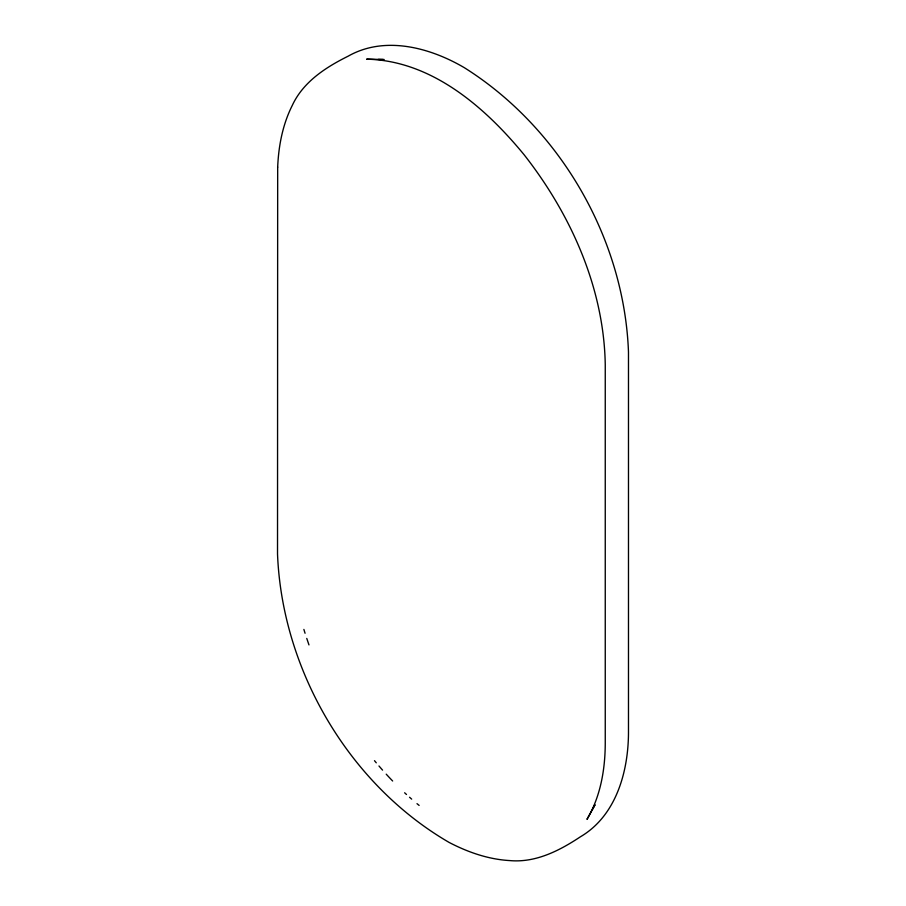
<?xml version="1.0" encoding="UTF-8"?>
<svg xmlns="http://www.w3.org/2000/svg" width="906" height="906" viewBox="0 0 906 906"><rect width="100%" height="100%" fill="white"/><g stroke="black" fill="none" stroke-linecap="round" stroke-linejoin="round"><path stroke-width="1.36" d="M594.891 805.049L586.975 819.352C600.576 796.487 605.174 769.443 605.253 743.158L605.253 364.71C603.974 287.995 570.871 214.439 524.098 154.733C484.948 107.089 431.494 60.498 366.602 59.184L384.189 59.502M592.66 809.058L594.982 804.856M378.346 59.411L383.147 59.49M306.76 638.424L308.969 644.913M419.127 805.411A226.16 130.577 60 0 1 416.998 803.656M411.675 799.126A226.16 130.577 60 0 1 409.557 797.246M406.5 794.494A226.16 130.577 60 0 1 404.631 792.773M392.649 781.006A226.16 130.577 60 0 1 386.216 774.166M382.57 770.123A226.16 130.577 60 0 1 378.968 765.989M376.273 762.818A226.16 130.577 60 0 1 374.495 760.678M305.062 633.26A225.787 130.362 60 0 1 303.884 629.41M277.678 167.134L277.519 553.951C282.038 669.681 348.55 784.007 449.025 842.376C467.836 852.206 488.379 859.364 509.693 860.575C535.571 862.965 559.5 850.677 580.395 836.804C616.771 815.457 628.764 770.145 628.481 730.508L628.481 352.049C624.279 238.833 560.236 127.916 464.291 67.656C430.101 47.599 384.869 35.334 348.187 56.161C325.718 67.316 303.114 81.902 292.242 105.504C282.649 124.564 278.572 145.945 277.678 167.134"/></g></svg>
